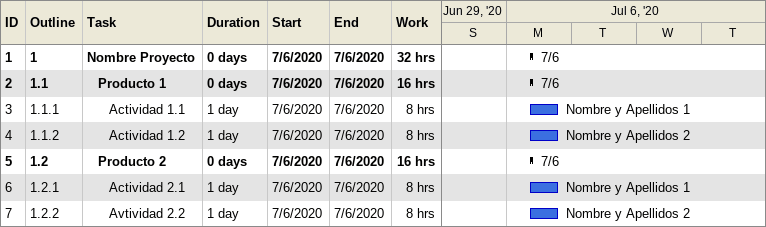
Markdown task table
| ID | WBS | Task | Duration | Start | Finish | Resources | Work (h) |
|---|---|---|---|---|---|---|---|
| 1 | 1 | **Nombre Proyecto** | 0d | 2020-07-06 | 2020-07-06 |  | 32 |
| 2 | 1.1 | **Producto 1** | 0d | 2020-07-06 | 2020-07-06 |  | 16 |
| 3 | 1.1.1 | Actividad 1.1 | 1d | 2020-07-06 | 2020-07-06 | Nombre y Apellidos 1 | 8 |
| 4 | 1.1.2 | Actividad 1.2 | 1d | 2020-07-06 | 2020-07-06 | Nombre y Apellidos 2 | 8 |
| 5 | 1.2 | **Producto 2** | 0d | 2020-07-06 | 2020-07-06 |  | 16 |
| 6 | 1.2.1 | Actividad 2.1 | 1d | 2020-07-06 | 2020-07-06 | Nombre y Apellidos 1 | 8 |
| 7 | 1.2.2 | Avtividad 2.2 | 1d | 2020-07-06 | 2020-07-06 | Nombre y Apellidos 2 | 8 |
